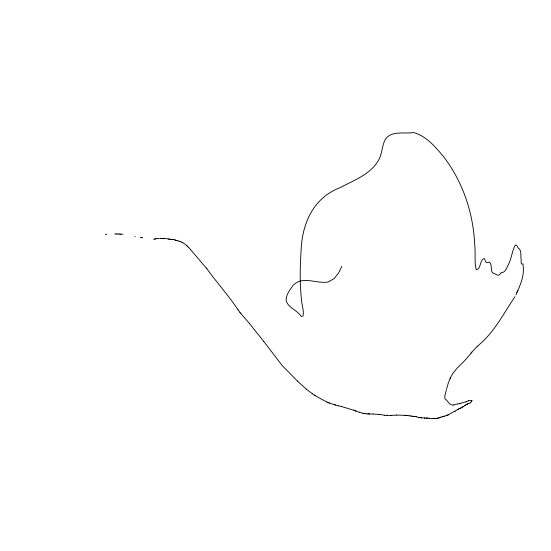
<?xml version="1.0" encoding="UTF-8"?>
<svg xmlns="http://www.w3.org/2000/svg" width="551" height="551" viewBox="0 0 551 551"><rect width="100%" height="100%" fill="white"/><g stroke="black" fill="none" stroke-linecap="round" stroke-linejoin="round"><path stroke-width="0.83" d="M446.503 389.302L448.349 382.869L450.518 377.642M446.282 390.129L444.822 395.811L444.871 398.387A1.942 1.915 -64.2 0 0 445.07 398.793A1.377 1.357 -46.9 0 0 445.298 399.062C447.963 400.832 449.416 405.343 453.012 405.081A7.301 5.4 -1.2 0 0 453.452 405.033M450.697 377.249L452.591 373.922M450.415 377.855L450.091 378.537M471.794 400.921L471.876 400.46M341.82 266.436L338.617 272.897L334.161 278.613L327.983 282.036C316.322 284.047 301.969 275.183 292.746 285.811C289.599 290.301 285.57 295.24 286.238 301.073C288.752 308.181 297.299 310.165 301.053 316.212L302.024 316.446L303.071 315.813C304.118 310.661 301.831 305.447 301.569 300.288C299.661 283.662 300.026 266.898 301.121 250.237C302.224 223.196 313.347 197.988 339.843 187.76C354.383 180.081 372.448 173.717 379.797 157.751C382.27 151.677 382.256 144.796 385.514 139.038C391.975 130.325 404.296 134.079 413.656 132.543C426.584 136.125 435.8 147.351 444.044 157.29C463.184 182.526 473.447 213.843 474.762 245.374C475.678 253.343 474.218 262.152 476.243 269.825C480.892 269.287 479.652 260.974 483.544 258.667C485.596 257.179 484.46 265.245 489.012 262.014C493.186 264.087 489.192 272.8 494.219 273.523C497.463 274.894 498.538 277.036 501.203 272.628C505.632 272.986 506.638 267.407 508.497 264.294C511.659 258.281 511.982 251.228 515.171 245.257C517.162 243.969 517.506 248.391 519.228 248.825C521.721 251.311 520.488 256.387 521.143 259.831C521.315 261.284 520.502 265.231 522.954 263.895C523.271 266.25 523.402 268.674 523.409 271.071C522.94 279.419 519.262 287.305 515.95 294.861M471.69 401.135L470.96 402.209A4.766 3.464 -87.6 0 1 470.809 402.382M514.951 296.7C503.628 313.34 494.488 332.074 478.654 345.098M452.826 373.585L456.91 368.33L463.46 361.917M471.064 353.253L463.825 361.559M471.89 352.179L477.414 346.145M470.747 402.423L470.334 402.795M470.161 402.926L469.81 403.146A2.92 0.82 -66 0 1 469.693 403.208L467.792 403.911M465.822 404.957L467.22 404.172M465.106 405.433L463.136 406.741A7.487 3.74 -57.8 0 1 462.902 406.838M456.91 409.999L457.661 409.565M456.579 410.199L456.235 410.399A7.211 3.513 -48.9 0 1 455.897 410.591L455.45 410.812M458.866 408.876L458.673 408.994A12.487 7.562 -60.2 0 1 458.287 409.283M457.874 409.448L458.287 409.221M454.864 411.122L448.576 414.579M466.614 401.576L468.605 400.722M468.488 400.784L471.814 400.384M461.469 407.623L462.744 406.969M460.76 408.015L460.264 408.263A4.057 1.956 -56.7 0 1 460.044 408.325M448.238 414.745L447.019 415.309M467.482 404.048L467.606 403.993A9.016 3.781 -59.7 0 1 467.792 403.897M459.465 408.573L460.03 408.367M446.4 415.564L444.285 416.308M440.256 417.472L438.989 417.906M466.325 401.679L460.285 403.428M440.566 417.369L441.93 416.935M459.692 403.601L457.902 403.973M438.562 418.037L437.604 418.278M154.783 239.038L155.175 238.934M155.189 238.934L155.444 238.865M443.135 416.611L442.357 416.818M154.721 239.051L153.515 239.272M453.445 404.999L456.993 404.11A2.266 1.178 7.8 0 1 457.351 404.014L457.729 403.986M155.506 238.852L156.987 238.659M157.249 238.617L159.342 238.48M105.634 234.327L106.019 234.278M105.937 234.285L106.57 234.223M435.731 418.512L436.165 418.457M396.369 415.103L396.169 415.117A11.599 8.465 -39.5 0 1 395.77 415.13L391.506 415.413M164.219 238.638L163.867 238.659M434.78 418.588L435.2 418.56M164.239 238.631L165.142 238.583M122.405 234.209L122.963 234.175M160.169 238.445L160.651 238.431M163.73 238.666L163.055 238.631M369.452 414.008L373.048 414.035M119.767 234.079L119.009 234.051M118.892 234.051L116.991 233.996M432.996 418.588L433.403 418.581A9.457 4.876 -37.9 0 1 433.912 418.56L434.278 418.608M114.636 233.906L116.516 233.968M391.12 415.42L387.663 415.351M142.075 237.701L140.595 237.653L141.056 237.674M426.157 418.037L424.759 418.023M119.891 234.085L121.675 234.203M116.895 233.989L116.654 233.975M387.243 415.337L384.997 415.234M142.406 237.708L142.626 237.715M426.446 418.044L427.728 418.113M161.023 238.445L161.684 238.493M424.456 418.009L421.653 417.796M165.589 238.59L166.567 238.673M171.478 239.41L170.893 239.354M407.54 415.606L407.375 415.592A10.428 6.64 -40.3 0 1 407.148 415.523M171.568 239.416L171.919 239.444M162.841 238.611L161.911 238.521M429.828 418.354L432.198 418.567A12.336 7.921 -58.3 0 0 432.48 418.636M121.137 234.175L120.772 234.141M367.483 413.904L368.047 413.959M172.401 239.471L173.214 239.554M367.193 413.877L365.272 413.636M410.619 415.984L412.052 416.122M428.031 418.133L429.539 418.326M379.074 414.428L380.107 414.538M378.888 414.414L373.647 414.056A8.788 6.233 -26.6 0 1 373.075 413.973M420.165 417.617L421.253 417.748M404.565 415.302L396.672 415.075A14.195 10.09 -37.5 0 0 396.369 415.11M173.152 239.547L174.378 239.788M409.241 415.791L410.226 415.936A12.163 7.383 -40.3 0 0 410.55 415.957M384.391 415.178L380.486 414.579M169.605 239.168L170.672 239.334M169.784 239.189L169.494 239.155M409.166 415.778L407.94 415.64A9.491 4.849 -26.2 0 0 407.526 415.619M415.358 416.611L415.544 416.639A10.469 5.785 -30.5 0 1 416.108 416.701L416.163 416.756M405.942 415.44L404.827 415.33A12.976 8.403 -38.8 0 1 404.586 415.261M412.988 416.28L415.082 416.57M167.311 238.783L167.779 238.865M168.027 238.907L168.578 239.01M169.226 239.12L168.489 238.989M419.772 417.568L418.753 417.369M363.887 413.436L364.976 413.594A12.914 9.753 -27.7 0 0 365.272 413.636M177.277 240.656L177.691 240.753M338.583 405.853L341.221 406.459A13.072 8.802 -7.7 0 1 341.599 406.583M338.479 405.832L335.352 405.04M177.766 240.773L178.09 240.863M363.013 413.257L359.452 412.279M177.174 240.629L177.091 240.608M418.402 417.286L416.425 416.818A11.647 7.108 -39.9 0 0 416.191 416.714M341.613 406.562L353.969 410.254M174.612 239.857L175.301 240.057M176.706 240.505L175.845 240.229M178.503 240.987L179.867 241.421M359.273 412.224L356.759 411.37A7.79 5.779 -23.7 0 1 356.545 411.246L356.049 411.08M334.863 404.902L334.388 404.758M334.299 404.73L334.016 404.641A14.092 11.523 -18.2 0 1 333.741 404.53L331.192 403.697A12.948 10.331 -14 0 1 330.931 403.566L329.443 403.05M175.741 240.195L175.218 240.029M134.671 236.531L135.202 236.716M179.984 241.455L181.603 242.089M327.811 402.395L328.995 402.864M327.631 402.326L326.66 401.941M354.314 410.378L355.237 410.729M326.571 401.899L316.178 396.279A13.265 10.71 -9.4 0 1 315.937 396.121L315.151 395.584M355.574 410.867L355.974 411.046M181.789 242.171L182.815 242.702M183.097 242.853L185.453 244.472M314.463 395.129L312.52 393.882A11.447 9.043 -5.8 0 1 312.272 393.758M315.076 395.535L314.697 395.281A13.279 10.49 -6.7 0 0 314.469 395.122M312.231 393.683L306.246 389.116M306.377 389.233L297.471 381.078M297.402 381.017L282.312 365.678L263.798 341.462M185.894 244.823L186.41 245.312M186.431 245.333L186.954 245.842M190.536 249.582L188.483 247.323M190.632 249.693L206.308 268.075M188.421 247.261L187.56 246.428M187.085 245.966L187.622 246.497M249.431 323.458L263.654 341.269A11.316 9.704 20.8 0 1 263.743 341.496M249.534 323.568L240.918 313.615M206.246 268.013L206.866 268.73M206.811 268.661C216.715 282.539 228.582 295.426 238.032 309.841M239.885 312.293L240.801 313.464M239.96 312.389L237.963 309.752M516.845 292.367A100.351 4.236 -64.8 0 1 517.795 290.652M477.242 346.648A17.722 4.415 -53.2 0 1 478.447 345.601M471.009 353.15A14.973 7.184 -63.5 0 1 471.849 352.061M459.913 403.484A5.352 4.401 8.2 0 1 460.264 403.38M466.167 401.803A6.061 0.579 -20.9 0 1 466.435 401.707M471.835 400.894A2.245 0.599 -51.3 0 1 471.752 401.066M470.396 402.671A3.471 0.689 -54.4 0 1 470.258 402.788M467.138 404.076A13.052 2.328 -13.1 0 1 466.869 404.193M465.547 405.006A13.272 9.429 -79 0 1 465.795 404.847M465.464 405.357A7.197 3.003 -53.3 0 1 465.058 405.612M462.902 406.824A8.885 4.759 -60.9 0 1 462.744 406.913M461.146 407.871A10.937 3.037 -41.7 0 1 461.407 407.726M460.987 407.988A9.47 3.623 -47.3 0 1 460.712 408.133M458.921 408.704A3.781 1.474 -47.7 0 1 459.548 408.422M454.733 411.535A11.571 4.091 -41.3 0 1 455.291 411.232M447.873 415.227A19.375 3.864 -33.4 0 1 448.197 415.061M447.095 415.061A9.877 4.133 -39.7 0 1 446.496 415.323M444.395 415.991A8.32 3.96 -43.2 0 1 443.892 416.157M443.066 416.714A12.942 4.649 -33.6 0 1 443.486 416.611M441.985 416.708A16.179 9.408 -51.3 0 1 442.419 416.59M440.297 417.321A11.819 6.302 -46.4 0 1 440.607 417.224M439.009 417.823A13.94 7.039 -42.6 0 1 438.589 417.961M437.666 418.154A8.968 4.256 -38.2 0 1 437.363 418.216M437.356 418.168A9.808 5.517 -46.6 0 1 436.853 418.25M436.096 418.56A10.242 4.732 -34.7 0 1 436.413 418.526M435.641 418.684A12.859 6.867 -40.6 0 1 435.104 418.726M434.904 418.388A8.423 4.126 -35.9 0 1 434.402 418.429M433.1 418.436A15.704 7.941 -35.9 0 1 432.797 418.443M429.787 418.423A13.072 7.439 -42 0 1 429.491 418.395M427.776 418.044A11.309 6.109 -36.1 0 1 428.079 418.064M426.061 418.161A16.496 7.879 -29.2 0 1 426.35 418.161M424.669 418.147A15.704 8.107 -31.9 0 1 424.366 418.133M421.563 417.954A15.821 9.636 -41.4 0 1 421.164 417.892M420.261 417.472A13.727 7.735 -33.7 0 1 419.869 417.431M418.691 417.465A15.538 9.643 -42.9 0 1 418.34 417.376M415.433 416.494A15.504 9.395 -37.3 0 1 415.158 416.46M413.036 416.219A8.403 4.67 -31 0 1 412.775 416.177M411.969 416.274A13.906 8.85 -44 0 1 412.313 416.315M406.418 415.544A9.395 5.448 -31.8 0 1 406.755 415.578M406.252 415.544A9.326 6.219 -43.5 0 1 405.915 415.502M391.389 415.592A13.403 6.943 -20.9 0 1 391.003 415.592M387.146 415.488A12.336 6.584 -18.7 0 1 387.56 415.502M384.867 415.482A10.951 7.308 -26.4 0 1 384.254 415.413M380.08 414.593A11.013 7.611 -28.1 0 1 380.452 414.634M369.48 413.925A13.176 9.381 -26.6 0 1 369.198 413.932M369.039 413.773A11.206 8.795 -34.1 0 1 368.495 413.767M368.316 414.028A11.323 8.554 -29.8 0 1 368.027 414.008M363.915 413.374A14.209 11.116 -30.7 0 1 363.522 413.305L363.398 413.346A10.035 7.163 -21.6 0 1 363.019 413.25M355.14 410.832A10.896 7.225 -11.2 0 1 355.478 410.963M353.894 410.337A11.743 7.797 -11.3 0 1 354.231 410.461M335.442 404.875A12.115 8.83 -9 0 1 334.967 404.744M329.367 403.16A12.556 10.125 -14.9 0 1 328.913 402.974"/></g></svg>
